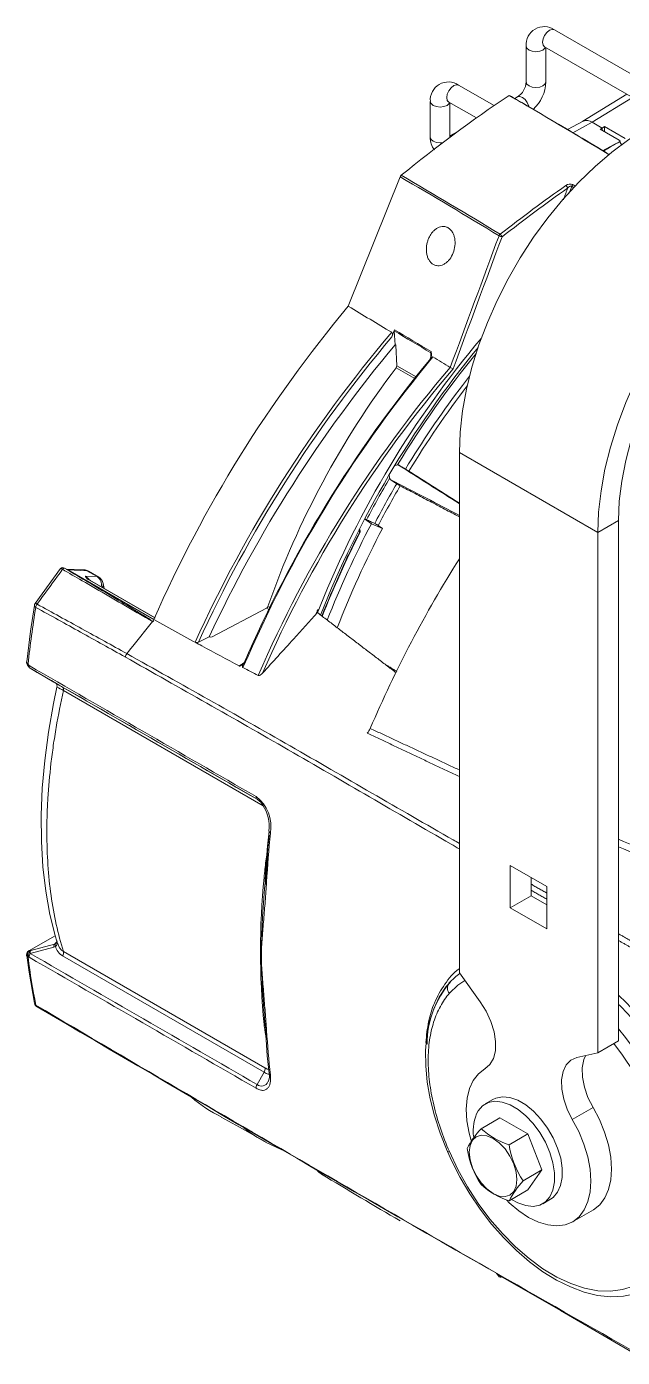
# Model space of a CAD drawing. Extents: x 9.3 to 87, y 1.1 to 68.8.
# Drawn here: x 54.68 to 58.48, y 2.14 to 10.63 of the extents above; entities that cross this region are included whole.
import ezdxf

# ---------------------------------------------------------------- set-up
doc = ezdxf.new("R2010")
doc.units = 0
doc.header["$MEASUREMENT"] = 0
doc.linetypes.add('SLD-Solid', pattern=[0])
doc.layers.add('OBJECT', color=7, linetype='CONTINUOUS')

msp = doc.modelspace()

# ---------------------------------------------------------------- linework, layer by layer
at = {"layer": 'OBJECT', "linetype": 'SLD-Solid', "lineweight": 15}
for p, q in [((58.7607, 10.1992), (58.0465, 10.6115)), ((57.8662, 10.5073), (57.8662, 10.2787)), ((57.984, 10.5032), (58.6982, 10.0909)), ((57.9912, 10.2787), (57.9912, 10.4991)), ((57.6613, 10.1277), (57.4349, 10.2584)), ((58.5084, 10.2005), (58.2282, 10.0274)), ((57.2545, 10.1542), (57.2545, 9.9256)), ((57.3724, 10.1501), (57.5483, 10.0486)), ((57.3795, 9.9256), (57.3795, 10.146)), ((57.8108, 10.1828), (57.7931, 10.1726)), ((58.5444, 10.1797), (58.2882, 10.0215)), ((58.2293, 10.028), (58.13, 9.9747)), ((58.164, 9.9548), (58.2882, 10.0215)), ((58.3519, 9.9847), (58.2882, 10.0215)), ((58.3519, 9.9847), (58.2882, 10.0215)), ((57.4305, 9.9632), (57.3795, 9.9338)), ((58.3519, 9.9847), (58.3377, 9.9771)), ((58.4608, 9.9061), (58.3377, 9.9771)), ((58.3519, 9.9847), (58.366, 9.9935)), ((58.3519, 9.969), (58.3519, 9.9847)), ((58.3519, 9.969), (58.3519, 9.9847)), ((58.366, 9.9935), (58.366, 9.9608)), ((58.4982, 9.9172), (58.366, 9.9935)), ((58.4763, 9.8759), (58.4632, 9.8971)), ((57.0618, 9.6732), (56.7311, 8.8468)), ((57.0091, 8.6514), (57.0254, 8.6971)), ((57.0307, 8.6014), (57.0243, 8.6897)), ((57.0406, 8.4677), (57.0341, 8.5994)), ((57.155, 8.3861), (57.0362, 8.4548)), ((57.0406, 8.4677), (57.1635, 8.3967)), ((57.4397, 7.9144), (57.4397, 4.5934)), ((58.3236, 7.4041), (57.4397, 7.9144)), ((56.8333, 7.4913), (56.8783, 7.4589)), ((58.4558, 7.4805), (58.3236, 7.4041)), ((58.4558, 7.4805), (58.4558, 4.1595)), ((56.8783, 7.4589), (56.9482, 7.4291)), ((56.9219, 7.4481), (56.9482, 7.4291)), ((58.3236, 7.4041), (58.3236, 4.0831)), ((54.894, 7.1729), (54.7324, 6.9506)), ((54.9313, 7.1686), (54.9201, 7.1751)), ((55.0439, 7.1651), (54.9301, 7.1693)), ((55.4893, 6.8476), (54.9406, 7.1644)), ((54.9406, 7.1644), (55.0617, 7.1599)), ((55.0617, 7.1599), (55.1277, 7.1218)), ((55.1377, 7.119), (55.0717, 7.1571)), ((55.1277, 7.1218), (55.0533, 7.1239)), ((55.4966, 6.8588), (55.0794, 7.0996)), ((55.4991, 6.8581), (55.082, 7.0989)), ((55.1723, 7.0468), (55.1666, 7.0785)), ((55.8613, 6.7377), (56.2084, 6.9205)), ((56.2239, 6.9116), (56.2084, 6.9205)), ((56.2179, 6.9321), (56.2301, 6.925)), ((55.4802, 6.8361), (55.3558, 6.6789)), ((55.3316, 6.6482), (55.3177, 6.6307)), ((55.3316, 6.6482), (55.3328, 6.6498)), ((55.3558, 6.6789), (55.3328, 6.6498)), ((54.6779, 6.5776), (54.6778, 6.5772)), ((54.6832, 6.5563), (54.6909, 6.5454)), ((54.8516, 6.4495), (54.7004, 6.5368)), ((56.1486, 5.7008), (54.9075, 6.4172)), ((54.9127, 6.3953), (56.1878, 5.6592)), ((57.765, 5.0092), (57.765, 5.2786)), ((57.765, 5.2786), (57.9983, 5.1439)), ((57.8972, 5.0855), (57.8972, 5.2023)), ((57.9983, 5.1439), (57.9983, 4.8745)), ((57.765, 5.0092), (57.8972, 5.0855)), ((57.9983, 5.0271), (57.8972, 5.0855)), ((57.9983, 4.8745), (57.765, 5.0092)), ((54.86, 4.8308), (54.6926, 4.7342)), ((54.697, 4.7355), (54.8603, 4.8298)), ((54.7004, 4.7172), (54.8516, 4.7577)), ((54.856, 4.7764), (54.7048, 4.7359)), ((54.6778, 4.7047), (54.6779, 4.7042)), ((54.9075, 4.7016), (56.1936, 3.9592)), ((56.1988, 3.987), (54.9127, 4.7295)), ((57.5729, 4.4088), (57.4397, 4.5934)), ((58.3236, 4.0831), (58.1904, 4.0523)), ((58.3236, 4.0831), (58.4558, 4.1595)), ((56.1936, 3.9592), (56.1486, 3.8811)), ((57.606, 3.9828), (57.6004, 3.9796)), ((57.6541, 3.7854), (57.6046, 3.7568)), ((57.699, 3.6687), (57.5785, 3.5991)), ((57.8776, 3.5656), (57.699, 3.6687)), ((58.1607, 3.6587), (58.2929, 3.735)), ((57.8776, 3.5656), (57.7571, 3.496)), ((57.9669, 3.3355), (57.8776, 3.5656)), ((57.9669, 3.3355), (57.8464, 3.2659)), ((57.8776, 3.2084), (57.9669, 3.3355)), ((57.8776, 3.2084), (57.7571, 3.1388)), ((57.972, 3.1203), (58.0215, 3.1489)), ((58.1629, 3.0053), (58.2951, 3.0816))]:
    msp.add_line(p, q, dxfattribs=at)
at = {"layer": 'OBJECT', "linetype": 'SLD-Solid', "lineweight": 15, "flags": 128}
for points in [[(57.984, 10.5032), (57.9745, 10.5142), (57.9711, 10.5318), (57.9745, 10.5533), (57.984, 10.5754), (57.9984, 10.5947), (58.0153, 10.6084), (58.0322, 10.6143), (58.0465, 10.6115), (58.0465, 10.6115)], [(57.9729, 10.4818), (57.9526, 10.474), (57.9287, 10.4712), (57.9047, 10.474), (57.8845, 10.4818), (57.8709, 10.4935), (57.8662, 10.5073), (57.8662, 10.5073)], [(57.9898, 10.4999), (57.9864, 10.4935), (57.9729, 10.4818)], [(57.9765, 10.5067), (57.976, 10.5067), (57.9805, 10.5051), (57.984, 10.5032)], [(57.9729, 10.2532), (57.9526, 10.2454), (57.9287, 10.2426), (57.9047, 10.2454), (57.8845, 10.2532), (57.8709, 10.2649), (57.8662, 10.2787)], [(57.9912, 10.2787), (57.9864, 10.2649), (57.9729, 10.2532)], [(57.4349, 10.2584), (57.4206, 10.2612), (57.4036, 10.2553), (57.3867, 10.2416), (57.3724, 10.2223), (57.3628, 10.2002), (57.3594, 10.1787), (57.3628, 10.1611), (57.3724, 10.1501), (57.3724, 10.1501)], [(57.2545, 10.1542), (57.2593, 10.1404), (57.2728, 10.1287), (57.2931, 10.1209), (57.317, 10.1181), (57.3409, 10.1209), (57.3612, 10.1287)], [(57.3612, 10.1287), (57.3748, 10.1404), (57.3782, 10.1468)], [(57.3649, 10.1536), (57.3644, 10.1536), (57.3688, 10.152), (57.3724, 10.1501)], [(57.8843, 10.1192), (57.8829, 10.1246), (57.8733, 10.1467), (57.859, 10.166), (57.842, 10.1797), (57.8251, 10.1856), (57.8108, 10.1828), (57.8108, 10.1828)], [(58.6326, 9.9805), (58.5225, 9.9111), (58.4134, 9.8305), (58.3061, 9.7395), (58.2017, 9.6387), (58.1009, 9.5292), (58.0046, 9.4117), (57.9137, 9.2873), (57.8289, 9.1571), (57.751, 9.0221), (57.6806, 8.8836), (57.6184, 8.7427), (57.5647, 8.6006), (57.5202, 8.4585), (57.4852, 8.3176), (57.46, 8.1792), (57.4448, 8.0444), (57.4397, 7.9144)], [(57.2545, 9.9256), (57.2593, 9.9118), (57.2728, 9.9001), (57.2931, 9.8923), (57.317, 9.8895), (57.3335, 9.8908)], [(57.3886, 9.9322), (57.3867, 9.9325), (57.3795, 9.9323)], [(59.5165, 9.4703), (59.4064, 9.4009), (59.2973, 9.3203), (59.19, 9.2292), (59.0855, 9.1285), (58.9847, 9.0189), (58.8885, 8.9014), (58.7976, 8.777), (58.7128, 8.6468), (58.6349, 8.5119), (58.5645, 8.3733), (58.5022, 8.2324), (58.4486, 8.0903), (58.4041, 7.9482), (58.3691, 7.8074), (58.3439, 7.669), (58.3287, 7.5342), (58.3236, 7.4041)], [(59.5165, 9.3176), (59.4125, 9.2517), (59.3095, 9.1746), (59.2086, 9.0871), (59.1106, 8.99), (59.0165, 8.8843), (58.9272, 8.771), (58.8436, 8.6511), (58.7665, 8.5259), (58.6966, 8.3965), (58.6346, 8.2641), (58.581, 8.1301), (58.5365, 7.9958), (58.5015, 7.8624), (58.4762, 7.7312), (58.4609, 7.6035), (58.4558, 7.4805)], [(57.5049, 8.4014), (57.4593, 8.3422), (57.4381, 8.3142)], [(56.8004, 7.4172), (56.8006, 7.4171), (56.8021, 7.4151), (56.803, 7.4125), (56.8031, 7.4095), (56.8023, 7.4061), (56.8015, 7.4046)], [(54.9067, 7.1686), (54.9086, 7.1709), (54.9107, 7.1728), (54.9128, 7.1743), (54.9149, 7.1753), (54.917, 7.1757), (54.9188, 7.1756), (54.9201, 7.1751)], [(55.0439, 7.1651), (55.053, 7.1637), (55.0617, 7.1599)], [(54.727, 6.9375), (54.7028, 6.7729), (54.6786, 6.5775)], [(56.54, 6.9103), (56.5388, 6.9102), (56.5375, 6.9098), (56.5364, 6.909), (56.5353, 6.9079), (56.5344, 6.9065), (56.5336, 6.9048), (56.5331, 6.903), (56.5328, 6.9011)], [(54.6832, 6.5563), (54.6828, 6.5571), (54.683, 6.5591), (54.6843, 6.5618), (54.6866, 6.5651)], [(54.6909, 6.5454), (54.6906, 6.5462), (54.6908, 6.5482), (54.692, 6.5509), (54.6944, 6.5542)], [(56.0911, 6.6139), (56.0579, 6.542), (56.0579, 6.542), (56.0579, 6.542)], [(54.8706, 6.416), (54.8483, 6.3122), (54.8166, 6.1289), (54.793, 5.9483), (54.7777, 5.7713), (54.7707, 5.5988), (54.772, 5.4321), (54.7817, 5.271), (54.7999, 5.1151), (54.8266, 4.9658), (54.8618, 4.8235), (54.8757, 4.7808)], [(56.2092, 5.1726), (56.2066, 5.1743), (56.2044, 5.1761), (56.2027, 5.1781), (56.2014, 5.1801), (56.2007, 5.1822), (56.2004, 5.1843), (56.2006, 5.1864), (56.2014, 5.1884)], [(54.679, 4.705), (54.6933, 4.5976), (54.7275, 4.3991)], [(54.697, 4.7355), (54.6947, 4.7351), (54.6926, 4.7342), (54.6926, 4.7342)], [(57.4426, 4.59), (57.417, 4.571), (57.3735, 4.5271)], [(57.3744, 4.526), (57.3566, 4.5065), (57.3118, 4.4392), (57.2762, 4.3644), (57.2496, 4.2822), (57.2319, 4.1925), (57.2238, 4.0981), (57.2249, 3.9996), (57.2351, 3.8957), (57.254, 3.7891), (57.2815, 3.681), (57.3175, 3.57), (57.3618, 3.4579), (57.3639, 3.4533)], [(57.4746, 4.545), (57.4302, 4.5148), (57.3764, 4.4633)], [(54.7416, 4.3788), (54.743, 4.3781), (54.7447, 4.3776)], [(57.6026, 3.9808), (57.6347, 4.0078), (57.6574, 4.0471), (57.6698, 4.0969), (57.6711, 4.1547), (57.6614, 4.2179), (57.641, 4.2834), (57.6111, 4.3481), (57.5729, 4.4088)], [(56.2015, 4.2366), (56.2141, 4.0636), (56.2259, 3.954)], [(58.4558, 4.2364), (58.5009, 4.1814), (58.5757, 4.08), (58.6446, 3.973), (58.7068, 3.8616), (58.7615, 3.7472), (58.8082, 3.631), (58.8462, 3.5146), (58.8751, 3.3992), (58.8945, 3.2863), (58.9043, 3.177), (58.9043, 3.0729), (58.8945, 2.9749), (58.8751, 2.8844), (58.8462, 2.8024), (58.8082, 2.7298), (58.7615, 2.6676), (58.7068, 2.6163), (58.6728, 2.5927)], [(57.3764, 3.4527), (57.4302, 3.3391), (57.4917, 3.2287), (57.5602, 3.1227), (57.6347, 3.0227), (57.7143, 2.9298), (57.7981, 2.8452), (57.8848, 2.7701), (57.9735, 2.7054), (58.0629, 2.6519), (58.1519, 2.6104), (58.2394, 2.5814), (58.3242, 2.5651), (58.4052, 2.562), (58.4815, 2.5719), (58.552, 2.5947), (58.6158, 2.6303), (58.672, 2.678), (58.7201, 2.7373), (58.7593, 2.8075), (58.7892, 2.8876), (58.8093, 2.9766), (58.8194, 3.0733), (58.8194, 3.1766), (58.8093, 3.285), (58.7892, 3.3973), (58.7593, 3.5118), (58.7201, 3.6273), (58.672, 3.7421), (58.6158, 3.8548), (58.552, 3.964), (58.4815, 4.0682), (58.4252, 4.1418)], [(58.1904, 4.0523), (58.1522, 4.0357), (58.1222, 4.0056), (58.1019, 3.9636), (58.0921, 3.9117), (58.0935, 3.8523), (58.1058, 3.7883), (58.1286, 3.7227), (58.1607, 3.6587)], [(58.2929, 3.735), (58.2608, 3.799), (58.238, 3.8646), (58.2257, 3.9286), (58.2244, 3.988), (58.2341, 4.04), (58.2442, 4.0648)], [(57.5158, 3.5235), (57.5028, 3.571), (57.4885, 3.6497), (57.4839, 3.7245), (57.4891, 3.7935), (57.5041, 3.8551), (57.5285, 3.9076), (57.5616, 3.9499), (57.6026, 3.9808)], [(57.7729, 3.1479), (57.8133, 3.1254), (57.8633, 3.1079), (57.9104, 3.1032), (57.9528, 3.1113), (57.9889, 3.132), (58.0173, 3.1645), (58.0368, 3.2075), (58.0469, 3.2594), (58.0469, 3.3182), (58.0371, 3.3816), (58.0177, 3.4472), (57.9894, 3.5124), (57.9535, 3.5749), (57.9112, 3.632), (57.8641, 3.6818), (57.8142, 3.7222), (57.7632, 3.7517), (57.7133, 3.7692), (57.6662, 3.7739), (57.6238, 3.7658), (57.5877, 3.7451), (57.5593, 3.7126), (57.5593, 3.7126)], [(58.0215, 3.1489), (58.0384, 3.1606), (58.0668, 3.1931), (58.0863, 3.2361), (58.0964, 3.288), (58.0964, 3.3467), (58.0866, 3.4101), (58.0672, 3.4757), (58.0389, 3.541), (58.003, 3.6034), (57.9607, 3.6606), (57.9136, 3.7104), (57.8637, 3.7508), (57.8127, 3.7803), (57.7628, 3.7977), (57.7157, 3.8025), (57.6733, 3.7944), (57.6541, 3.7854)], [(55.9202, 3.6732), (56.0359, 3.6084), (56.2066, 3.5139)], [(58.1607, 3.6587), (58.2017, 3.5804), (58.2348, 3.4999), (58.2591, 3.4192), (58.2741, 3.3403), (58.2794, 3.2652), (58.2748, 3.1958), (58.2604, 3.1337), (58.2367, 3.0805), (58.2042, 3.0375), (58.1636, 3.0057), (58.1161, 2.9861), (58.0628, 2.979), (58.0049, 2.9846), (57.9441, 3.0028), (57.8816, 3.0331), (57.8192, 3.0749), (57.7583, 3.127), (57.7426, 3.1423)], [(58.2951, 3.0816), (58.2958, 3.0821), (58.3364, 3.1138), (58.3689, 3.1568), (58.3927, 3.21), (58.407, 3.2721), (58.4116, 3.3416), (58.4063, 3.4167), (58.3914, 3.4955), (58.367, 3.5762), (58.3339, 3.6567), (58.2929, 3.735)], [(57.8074, 3.2741), (57.8022, 3.2316), (57.787, 3.198), (57.7629, 3.1756), (57.7314, 3.1659), (57.6947, 3.1695), (57.6554, 3.1863), (57.616, 3.215), (57.5793, 3.2537), (57.5479, 3.2997), (57.5237, 3.35), (57.5085, 3.4012), (57.5033, 3.4496), (57.5085, 3.492), (57.5237, 3.5256), (57.5479, 3.548), (57.5793, 3.5577), (57.616, 3.5541), (57.6554, 3.5374), (57.6947, 3.5087), (57.7314, 3.47), (57.7629, 3.4239), (57.787, 3.3736), (57.8022, 3.3225), (57.8074, 3.2741)], [(57.3638, 3.4533), (57.3899, 3.3957), (57.4447, 3.2884), (57.506, 3.1844), (57.5733, 3.0847), (57.6458, 2.9905), (57.7229, 2.9026), (57.8037, 2.822), (57.8874, 2.7496), (57.9734, 2.6862), (58.0607, 2.6324), (58.1486, 2.589), (58.2362, 2.5565), (58.3225, 2.5355), (58.4064, 2.5264), (58.4867, 2.5294), (58.5623, 2.5442), (58.6322, 2.5705), (58.6732, 2.5946)], [(57.3638, 3.4533), (57.364, 3.453), (57.3661, 3.4519), (57.3703, 3.4518), (57.3764, 3.4527)], [(57.6873, 2.6668), (58.0848, 2.438), (58.6007, 2.1397)]]:
    msp.add_lwpolyline(points, dxfattribs=at)
at = {"layer": 'OBJECT', "linetype": 'SLD-Solid', "lineweight": 15}
for centre, radius, start, end in [((57.9812, 10.5163), 0.1154, 55.54964, 184.45689), ((57.3696, 10.1632), 0.1154, 55.5497, 184.45683), ((57.7436, 10.2855), 0.1227, 303.182, 356.81936), ((57.7526, 10.2829), 0.2386, 311.36873, 358.99848), ((62.8558, 2.5885), 9.1553, 123.84039, 129.20444), ((44.3625, -13.0942), 26.8646, 58.50931, 60.09222), ((58.2535, 9.9761), 0.0571, 52.60647, 117.41711), ((58.2531, 9.9738), 0.0592, 53.6164, 113.72486), ((57.3773, 9.9199), 0.1229, 177.36494, 217.85289), ((59.2879, 8.3631), 1.7417, 118.2638, 122.2109), ((57.0843, 9.6644), 0.0241, 130.02673, 158.68319), ((58.1465, 9.5848), 0.0428, 64.16383, 129.5943), ((58.1044, 9.5954), 0.0269, 11.81442, 56.46738), ((58.1796, 9.6036), 0.0245, 126.22409, 157.58063), ((57.7163, 9.2874), 0.0251, 129.82756, 157.41176), ((57.7246, 9.3572), 0.0679, 242.37265, 259.50178), ((57.6833, 9.2816), 0.0302, 16.90999, 56.03571), ((63.1348, 3.4839), 8.3527, 140.05488, 156.25236), ((63.4681, 3.1922), 8.4768, 139.64679, 155.53082), ((63.4869, 3.1798), 8.4794, 139.81312, 155.43912), ((63.5378, 3.1436), 8.493, 140.01223, 154.95792), ((62.3845, 4.5857), 6.2881, 139.82594, 158.07975), ((62.5877, 4.4694), 6.4973, 140.71291, 158.25556), ((63.4268, 3.3914), 8.0183, 140.3838, 156.63698), ((63.3283, 3.4617), 7.8938, 140.11478, 156.46383), ((62.4521, 4.5572), 6.3227, 140.88113, 148.76982), ((57.2151, 8.5419), 0.0468, 334.55434, 4.78858), ((57.2532, 8.5424), 0.00916, 21.33954, 61.12902), ((63.2862, 3.4097), 7.7677, 139.47296, 156.62883), ((63.2519, 3.4301), 7.7084, 139.39602, 156.4858), ((61.5066, 5.0712), 5.6066, 142.87838, 160.6148), ((57.0202, 8.4674), 0.0204, 321.64842, 0.6629), ((57.1839, 8.1015), 0.4072, 58.02315, 60.89097), ((62.3985, 4.5857), 6.1792, 142.59642, 148.71661), ((62.4222, 4.5703), 6.2336, 143.08705, 148.7066), ((188.4149, 213.7802), 244.2745, 237.467392, 237.575993), ((62.5863, 4.4707), 6.4823, 149.60464, 152.2878), ((57.2716, 7.8284), 0.2874, 192.49333, 195.7323), ((56.4945, 6.8124), 1.1631, 57.59624, 58.8886), ((62.5051, 4.5176), 6.3318, 149.67225, 152.29316), ((62.4998, 4.5207), 6.2994, 149.67136, 152.30857), ((57.1974, 7.9594), 0.291, 237.20144, 242.36797), ((62.4443, 4.5395), 6.3267, 153.07692, 158.39518), ((62.4424, 4.5384), 6.3231, 153.06894, 158.37832), ((62.5104, 4.5041), 6.3602, 152.31639, 158.42334), ((62.3634, 4.587), 6.1157, 152.30768, 158.8329), ((56.7881, 7.4118), 0.0194, 330.48191, 48.42283), ((56.8092, 7.4118), 0.0105, 223.65512, 246.16905), ((56.8318, 7.323), 0.1541, 54.2238, 64.00484), ((62.5256, 4.5017), 6.418, 153.35778, 154.0442), ((62.473, 4.5269), 6.3597, 154.54687, 155.23746), ((63.928, 3.1359), 7.6749, 147.71423, 156.85065), ((54.9083, 7.1609), 0.0184, 49.94314, 139.9436), ((54.9218, 7.1314), 0.038, 60.18974, 74.9423), ((55.0417, 7.1052), 0.06, 60.00269, 87.89758), ((55.0611, 7.1385), 0.0215, 60.40754, 88.61325), ((55.0932, 7.1407), 0.0434, 202.92579, 251.46234), ((55.3001, 7.3419), 0.3293, 221.46015, 224.45618), ((55.0052, 7.0467), 0.0909, 38.55873, 58.07146), ((55.1167, 7.163), 0.0732, 225.08882, 245.68502), ((55.0793, 7.0943), 0.00532, 60.27371, 88.75584), ((55.0925, 7.0695), 0.063, 348.70343, 56.15853), ((55.1271, 7.1004), 0.0215, 60.40754, 88.61325), ((55.1077, 7.0671), 0.06, 10.96045, 60.00269), ((55.134, 7.0732), 0.0331, 323.52869, 9.20825), ((64.1133, 5.4609), 9.4911, 171.12219, 173.31934), ((54.7567, 6.9329), 0.03, 143.99419, 171.13459), ((54.7406, 6.9384), 0.0136, 183.94287, 249.7581), ((54.7326, 6.9323), 0.0183, 49.95743, 90.41531), ((54.7833, 6.9183), 0.048, 144.2682, 171.10471), ((56.198, 6.9387), 0.021, 299.98955, 341.62738), ((62.0056, 4.7258), 5.8893, 158.32436, 158.48099), ((55.8531, 6.7515), 0.0161, 245.85765, 300.61224), ((55.3557, 6.6007), 0.0484, 141.8098, 170.74769), ((55.7627, 6.7258), 0.0245, 245.78863, 299.30979), ((54.7076, 6.5737), 0.03, 173.3298, 180), ((54.7076, 6.5737), 0.03, 180, 215.3426), ((54.6916, 6.5779), 0.0138, 183.1913, 248.90918), ((54.7154, 6.5628), 0.03, 215.36431, 239.99974), ((54.7108, 6.5501), 0.0169, 166.19537, 231.93707), ((54.85, 6.4246), 0.0224, 337.11418, 58.88379), ((54.8098, 6.2379), 0.188, 56.83964, 71.13237), ((54.8948, 6.4027), 0.0193, 337.70882, 48.93409), ((56.159, 5.7141), 0.0169, 166.2335, 231.95965), ((55.9966, 5.5266), 0.2408, 350.23628, 52.70699), ((55.9864, 5.5287), 0.24, 352.72491, 34.23665), ((60.885, 4.9648), 4.6896, 173.46936, 177.30924), ((60.1842, 5.063), 3.9799, 174.10973, 178.64379), ((56.2385, 5.4982), 0.0132, 179.67235, 250.13438), ((60.9424, 4.7326), 4.7722, 174.36084, 185.63916), ((60.8269, 4.7161), 4.6495, 174.17, 185.83), ((54.876, 4.7618), 0.0247, 143.92724, 189.59559), ((54.8809, 4.7709), 0.0214, 159.85258, 205.2152), ((54.8541, 4.7946), 0.0177, 292.62346, 353.52697), ((54.9615, 4.7905), 0.104, 196.021, 238.70532), ((54.95, 4.7951), 0.0754, 190.84662, 240.39019), ((54.7076, 4.7082), 0.03, 119.99731, 180), ((54.7076, 4.7082), 0.03, 180, 187.69976), ((54.6938, 4.707), 0.0162, 190.2581, 243.65306), ((54.7151, 4.7084), 0.0326, 123.72817, 209.09187), ((54.7229, 4.7088), 0.0326, 123.74297, 209.05939), ((54.7346, 4.6959), 0.0403, 148.05497, 184.19353), ((54.7247, 4.7213), 0.0247, 143.92615, 189.59805), ((54.877, 4.7217), 0.0365, 326.64755, 12.28485), ((57.8297, 4.1403), 0.5959, 138.47236, 180.18881), ((57.4135, 4.497), 0.0501, 143.02804, 222.21105), ((54.7436, 4.4026), 0.0166, 192.06937, 243.06111), ((54.7569, 4.4046), 0.03, 190.782, 239.39837), ((186.6704, 227.8224), 259.4796, 239.438884, 240.423589), ((54.7482, 4.389), 0.0122, 185.63796, 237.28547), ((185.7973, 226.9133), 258.2575, 239.505906, 240.26276), ((56.1845, 4.248), 0.018, 9.37602, 60.54036), ((56.2146, 4.2392), 0.014, 160.66098, 247.31183), ((56.1631, 3.9793), 0.0365, 326.64755, 12.28485), ((56.1496, 3.9336), 0.078, 332.70591, 14.94552), ((56.2409, 3.9561), 0.0159, 187.85699, 244.00306), ((56.1827, 3.8598), 0.0403, 148.01002, 184.16775), ((56.1768, 3.9159), 0.0447, 230.91162, 336.85521), ((56.3394, 4.5122), 0.9373, 229.45694, 243.45056), ((57.7973, 3.5864), 0.2694, 152.0663, 188.11559), ((56.6733, 4.3821), 0.9879, 231.862, 247.89382), ((57.9706, 3.2286), 0.5395, 136.62389, 153.17477), ((57.9112, 3.9693), 0.4978, 228.04639, 251.95899), ((58.3624, 3.5985), 0.614, 189.60663, 212.80473), ((58.0913, 3.5733), 0.6106, 189.54089, 212.87046), ((56.5432, 3.3222), 0.00158, 199.67591, 244.51591), ((57.911, 3.6117), 0.4973, 228.03593, 251.96945), ((58.2635, 2.8778), 0.5697, 137.06572, 152.73294), ((57.6994, 2.669), 0.016, 245.50288, 321.35771), ((57.6972, 2.6577), 0.00555, 216.73181, 241.01968), ((57.7017, 2.666), 0.015, 241.26316, 287.52247)]:
    msp.add_arc(centre, radius, start, end, dxfattribs=at)
msp.add_ellipse((57.6739, 9.3922), major_axis=(2.5629, 1.3748), ratio=0.026152, start_param=1.243302, end_param=1.288148, dxfattribs=at)
for points, degree in [([(57.765, 10.1891), (57.8704, 10.1272)], 1), ([(58.4632, 9.8971), (58.4636, 9.8973), (58.464, 9.8976), (58.4643, 9.8979)], 3), ([(57.0688, 9.6829), (57.279, 9.5605), (57.4895, 9.4351), (57.7002, 9.3067)], 3), ([(57.6931, 9.297), (57.4825, 9.4254), (57.272, 9.5508), (57.0618, 9.6732)], 3), ([(57.7002, 9.3067), (57.84, 9.4151), (57.9796, 9.5189), (58.1192, 9.6178)], 3), ([(58.1307, 9.6009), (57.9913, 9.5022), (57.8518, 9.3986), (57.7122, 9.2904)], 3), ([(58.1035, 9.526), (58.1307, 9.6009)], 1), ([(58.157, 9.6129), (58.1517, 9.5981), (58.1463, 9.5834), (58.1409, 9.5686)], 3), ([(58.1716, 9.6035), (58.157, 9.6129)], 1), ([(58.1652, 9.6233), (58.1804, 9.6135)], 1), ([(57.3818, 8.4574), (57.4853, 8.7374), (57.5891, 9.0172), (57.6931, 9.297)], 3), ([(57.7122, 9.2904), (57.6078, 9.0093), (57.5035, 8.7282), (57.3995, 8.4469)], 3), ([(56.7311, 8.8468), (56.8233, 8.7916), (56.9157, 8.7364), (57.0082, 8.681)], 3), ([(57.0243, 8.6897), (57.0241, 8.6921), (57.0245, 8.6946), (57.0254, 8.6971)], 3), ([(57.2576, 8.5505), (57.1798, 8.5973), (57.1021, 8.6438), (57.0243, 8.6897)], 3), ([(57.0254, 8.6971), (57.1034, 8.651), (57.1813, 8.6045), (57.2593, 8.5575)], 3), ([(57.0341, 8.5994), (57.0329, 8.6001), (57.0318, 8.6008), (57.0307, 8.6014)], 3), ([(57.25, 8.5042), (57.2525, 8.5101), (57.2549, 8.5159), (57.2573, 8.5217)], 3), ([(57.2562, 8.5052), (57.2567, 8.5203), (57.2571, 8.5354), (57.2576, 8.5505)], 3), ([(57.2576, 8.5505), (57.2577, 8.5526), (57.2583, 8.555), (57.2593, 8.5575)], 3), ([(57.2593, 8.5575), (57.2603, 8.5537), (57.2612, 8.5498), (57.2617, 8.5458)], 3), ([(57.2711, 8.5236), (57.308, 8.5016), (57.3449, 8.4795), (57.3818, 8.4574)], 3), ([(57.382, 8.4573), (57.3819, 8.4573), (57.3819, 8.4573), (57.3818, 8.4574)], 3), ([(57.382, 8.4573), (57.382, 8.4573), (57.382, 8.4573), (57.382, 8.4573)], 3), ([(57.0491, 7.8359), (57.0456, 7.8353)], 1), ([(57.0955, 7.8081), (57.0491, 7.8359)], 1), ([(56.995, 7.7505), (56.9983, 7.7422)], 1), ([(56.9983, 7.7422), (57.0398, 7.7148)], 1), ([(57.4397, 7.59), (57.1178, 7.7943)], 1), ([(57.0625, 7.7016), (57.4397, 7.5035)], 1), ([(54.9313, 7.1685), (54.9316, 7.1681)], 1), ([(56.5344, 6.892), (56.4834, 6.836), (56.4325, 6.7799), (56.3816, 6.7238)], 3), ([(56.5344, 6.892), (56.5398, 6.9057), (56.5454, 6.9194), (56.551, 6.9331)], 3), ([(57.0363, 6.5086), (56.5344, 6.892)], 1), ([(55.4852, 6.8333), (55.4836, 6.8342), (55.4819, 6.8352), (55.4802, 6.8361)], 3), ([(55.4898, 6.8476), (55.4881, 6.8428), (55.4865, 6.838), (55.4852, 6.8333)], 3), ([(55.4893, 6.8476), (55.5906, 6.7907), (55.6929, 6.735), (55.7959, 6.68)], 3), ([(55.7747, 6.7044), (55.7976, 6.7158), (55.8204, 6.7272), (55.8432, 6.7386)], 3), ([(55.8432, 6.7386), (55.8443, 6.738), (55.8454, 6.7374), (55.8465, 6.7368)], 3), ([(56.3816, 6.7238), (56.3156, 6.6511), (56.2496, 6.5783), (56.1836, 6.5056)], 3), ([(55.7959, 6.68), (55.7815, 6.6878), (55.7671, 6.6956), (55.7527, 6.7034)], 3), ([(55.7959, 6.68), (55.7962, 6.6799), (55.7966, 6.6797), (55.7969, 6.6795)], 3), ([(56.0347, 6.5519), (55.955, 6.5942), (55.8758, 6.6367), (55.7969, 6.6795)], 3), ([(54.6944, 6.5542), (54.6918, 6.5578), (54.6892, 6.5614), (54.6866, 6.5651)], 3), ([(56.1425, 5.7181), (55.6601, 5.9966), (55.1771, 6.2755), (54.6944, 6.5542)], 3), ([(56.0347, 6.5519), (56.0665, 6.5723)], 1), ([(56.0579, 6.542), (56.0905, 6.525), (56.1231, 6.508), (56.1558, 6.4911)], 3), ([(57.0402, 6.517), (56.9642, 6.5637)], 1), ([(54.7004, 6.5368), (55.1831, 6.2581), (55.6661, 5.9793), (56.1486, 5.7008)], 3), ([(54.8616, 6.4437), (54.8583, 6.4456), (54.855, 6.4475), (54.8516, 6.4495)], 3), ([(56.8711, 6.1531), (56.8663, 6.1422), (56.8598, 6.1319), (56.8522, 6.1234)], 3), ([(56.8522, 6.1234), (57.4397, 5.8455)], 1), ([(57.4397, 5.8882), (56.8711, 6.1531)], 1), ([(56.2092, 5.1726), (56.2155, 5.276), (56.2237, 5.3804), (56.234, 5.4857)], 3), ([(57.9983, 5.1025), (57.8972, 5.1599)], 1), ([(57.8972, 5.1214), (57.9983, 5.0633)], 1), ([(58.6123, 4.7536), (58.4558, 4.8426)], 1), ([(54.8516, 4.7577), (54.855, 4.7586), (54.8583, 4.76), (54.8616, 4.7618)], 3), ([(54.8609, 4.7782), (54.8592, 4.7773), (54.8576, 4.7767), (54.856, 4.7764)], 3), ([(58.4558, 4.8001), (58.5954, 4.7198)], 1), ([(54.6866, 4.6926), (54.6892, 4.6927), (54.6918, 4.6928), (54.6944, 4.6929)], 3), ([(54.7361, 4.3878), (54.7171, 4.4874), (54.7006, 4.5891), (54.6866, 4.6926)], 3), ([(54.6944, 4.6929), (55.1771, 4.4143), (55.6601, 4.1361), (56.1425, 3.8569)], 3), ([(54.7048, 4.7359), (54.7022, 4.7358), (54.6996, 4.7356), (54.697, 4.7355)], 3), ([(56.1486, 3.8811), (55.6661, 4.1603), (55.1831, 4.4385), (54.7004, 4.7172)], 3), ([(56.1933, 4.2637), (56.2059, 4.1769)], 1), ([(56.234, 3.9418), (56.2237, 4.0353), (56.2155, 4.1302), (56.2092, 4.2263)], 3), ([(56.5418, 3.3216), (56.5386, 3.3258), (56.5354, 3.3301), (56.5322, 3.3343)], 3), ([(56.5418, 3.3216), (56.5481, 3.3171), (56.5542, 3.313), (56.56, 3.3095)], 3), ([(56.56, 3.3095), (56.727, 3.2078), (56.8942, 3.1083), (57.0616, 3.0109)], 3), ([(57.6927, 2.6544), (57.6768, 2.6767)], 1)]:
    msp.add_open_spline(points, degree=degree, dxfattribs=at)
for points, knots in [([(57.9976, 10.0525), (58.0651, 10.0132), (58.198, 9.9358), (58.3308, 9.8545), (58.3961, 9.8145)], [0, 0, 0, 0, 0.508385, 1, 1, 1, 1]), ([(58.4643, 9.8979), (58.4656, 9.8992), (58.4656, 9.9008), (58.4642, 9.9037), (58.4627, 9.905), (58.4608, 9.9061)], [0, 0, 0, 0, 0.5, 0.5, 1, 1, 1, 1]), ([(58.1307, 9.6009), (58.1341, 9.6048), (58.138, 9.6084), (58.1449, 9.6124), (58.1474, 9.6135), (58.1525, 9.6145), (58.1552, 9.6143), (58.157, 9.6129)], [0, 0, 0, 0, 0.5, 0.5, 0.75, 0.75, 1, 1, 1, 1]), ([(57.3999, 9.1873), (57.3942, 9.1729), (57.3871, 9.1599), (57.3739, 9.1425), (57.3691, 9.137), (57.359, 9.1273), (57.3537, 9.123), (57.3424, 9.1156), (57.3365, 9.1125), (57.3244, 9.1079), (57.3182, 9.1064), (57.3056, 9.1051), (57.2993, 9.1053), (57.2871, 9.1076), (57.2811, 9.1098), (57.2698, 9.1158), (57.2645, 9.1196), (57.2548, 9.1291), (57.2505, 9.1345), (57.243, 9.1466), (57.2399, 9.1533), (57.2348, 9.1672), (57.2328, 9.1746), (57.2302, 9.1897), (57.2294, 9.1974), (57.229, 9.213), (57.2294, 9.2209), (57.2312, 9.2365), (57.2325, 9.2442), (57.2363, 9.2593), (57.2386, 9.2668), (57.2442, 9.2811), (57.2474, 9.288), (57.2546, 9.3012), (57.2587, 9.3075), (57.2674, 9.3191), (57.2721, 9.3245), (57.2822, 9.3342), (57.2877, 9.3387), (57.2989, 9.3461), (57.3047, 9.3491), (57.3168, 9.3537), (57.3231, 9.3552), (57.3356, 9.3566), (57.3418, 9.3563), (57.354, 9.354), (57.3601, 9.3519), (57.3714, 9.3459), (57.3767, 9.342), (57.3864, 9.3326), (57.3907, 9.3272), (57.3983, 9.3151), (57.4014, 9.3084), (57.4065, 9.2945), (57.4085, 9.287), (57.4126, 9.2643), (57.4129, 9.2484), (57.4094, 9.2173), (57.4055, 9.2018), (57.3999, 9.1873)], [0, 0, 0, 0, 0.0625, 0.0625, 0.09375, 0.09375, 0.125, 0.125, 0.15625, 0.15625, 0.1875, 0.1875, 0.21875, 0.21875, 0.25, 0.25, 0.28125, 0.28125, 0.3125, 0.3125, 0.34375, 0.34375, 0.375, 0.375, 0.40625, 0.40625, 0.4375, 0.4375, 0.46875, 0.46875, 0.5, 0.5, 0.53125, 0.53125, 0.5625, 0.5625, 0.59375, 0.59375, 0.625, 0.625, 0.65625, 0.65625, 0.6875, 0.6875, 0.71875, 0.71875, 0.75, 0.75, 0.78125, 0.78125, 0.8125, 0.8125, 0.84375, 0.84375, 0.875, 0.875, 0.9375, 0.9375, 1, 1, 1, 1]), ([(57.0082, 8.681), (57.0101, 8.6798), (57.0113, 8.6774), (57.0125, 8.6724), (57.0126, 8.6696), (57.0122, 8.6617), (57.0109, 8.6564), (57.0091, 8.6514)], [0, 0, 0, 0, 0.25, 0.25, 0.5, 0.5, 1, 1, 1, 1]), ([(57.25, 8.5042), (57.2522, 8.5094), (57.2549, 8.5143), (57.2602, 8.5203), (57.2621, 8.5221), (57.2665, 8.5244), (57.269, 8.5249), (57.2711, 8.5236)], [0, 0, 0, 0, 0.5, 0.5, 0.75, 0.75, 1, 1, 1, 1]), ([(57.0456, 7.8353), (57.0415, 7.8345), (57.0365, 7.8335), (57.0305, 7.8316), (57.0294, 7.8313)], [0, 0, 0, 0, 0.812573, 1, 1, 1, 1]), ([(56.9983, 7.7422), (57.0749, 7.7025), (57.2201, 7.6273), (57.3692, 7.5494), (57.4397, 7.5126)], [0, 0, 0, 0, 0.527088, 1, 1, 1, 1]), ([(56.8476, 7.4852), (56.8454, 7.4862), (56.8421, 7.4878), (56.8378, 7.4902), (56.8363, 7.4911)], [0, 0, 0, 0, 0.648856, 1, 1, 1, 1]), ([(56.8993, 7.4615), (56.8907, 7.4655), (56.8734, 7.4734), (56.8562, 7.4812), (56.8476, 7.4852)], [0, 0, 0, 0, 0.499721, 1, 1, 1, 1]), ([(54.7444, 6.9463), (54.756, 6.9623), (54.7677, 6.9782), (54.7794, 6.9942), (54.8218, 7.0523), (54.8643, 7.1105), (54.9067, 7.1686)], [0, 0, 0, 0, 0.001524, 0.001524, 0.001524, 0.007067205, 0.007067205, 0.007067205, 0.007067205]), ([(54.9067, 7.1686), (54.9051, 7.1695), (54.9012, 7.1717), (54.8967, 7.1733), (54.8942, 7.1737), (54.8942, 7.1729), (54.8942, 7.1728)], [0, 0, 0, 0, 0.241454, 0.59313, 0.945347, 1, 1, 1, 1]), ([(55.4802, 6.8361), (55.4731, 6.8403), (55.466, 6.8444), (55.4589, 6.8485), (55.4304, 6.865), (55.402, 6.8815), (55.3735, 6.898), (55.2596, 6.964), (55.1457, 7.03), (55.0318, 7.0961), (54.9901, 7.1202), (54.9484, 7.1444), (54.9067, 7.1686)], [0, 0, 0, 0, 0.000762, 0.000762, 0.000762, 0.00381, 0.00381, 0.00381, 0.016002, 0.016002, 0.016002, 0.02046462, 0.02046462, 0.02046462, 0.02046462]), ([(54.9316, 7.1681), (55.0249, 7.1135), (55.118, 7.0586), (55.2571, 6.9758), (55.3034, 6.9481), (55.3726, 6.9061), (55.3956, 6.8921), (55.4299, 6.8708), (55.4413, 6.8637), (55.4583, 6.8528), (55.4639, 6.8491), (55.4723, 6.8435), (55.475, 6.8416), (55.4791, 6.8387), (55.4805, 6.8377), (55.4824, 6.8362), (55.4831, 6.8357), (55.484, 6.8349), (55.4843, 6.8346), (55.4847, 6.8341), (55.4849, 6.834), (55.4851, 6.8337), (55.4853, 6.8335), (55.4852, 6.8333)], [0, 0, 0, 0, 0.5, 0.5, 0.75, 0.75, 0.875, 0.875, 0.9375, 0.9375, 0.96875, 0.96875, 0.984375, 0.984375, 0.992188, 0.992188, 0.996094, 0.996094, 0.998047, 0.998047, 0.999023, 0.999023, 1, 1, 1, 1]), ([(54.7359, 6.9257), (54.8313, 6.8731), (54.9266, 6.8204), (55.1173, 6.7146), (55.2126, 6.6616), (55.3079, 6.6085)], [0, 0, 0, 0, 0.5, 0.5, 1, 1, 1, 1]), ([(55.3177, 6.6307), (55.2222, 6.6836), (55.1266, 6.7363), (54.9355, 6.8415), (54.84, 6.894), (54.7444, 6.9463)], [0, 0, 0, 0, 0.5, 0.5, 1, 1, 1, 1]), ([(57.4397, 5.4199), (57.4268, 5.4272), (57.0658, 5.6322), (56.3611, 6.0451), (55.6655, 6.4355), (55.3177, 6.6307)], [0, 0, 0, 0, 0.018113, 0.509051, 1, 1, 1, 1]), ([(55.3079, 6.6085), (55.655, 6.4123), (56.3491, 6.02), (57.057, 5.6047), (57.4221, 5.3947), (57.4397, 5.3846)], [0, 0, 0, 0, 0.487611, 0.975269, 1, 1, 1, 1]), ([(56.0658, 6.571), (56.0618, 6.5661), (56.0573, 6.5616), (56.0496, 6.5558), (56.0467, 6.554), (56.0422, 6.5521), (56.0406, 6.5515), (56.0375, 6.5511), (56.0359, 6.5513), (56.0347, 6.5519)], [0, 0, 0, 0, 0.5, 0.5, 0.75, 0.75, 0.875, 0.875, 1, 1, 1, 1]), ([(56.0579, 6.542), (56.0568, 6.5426), (56.056, 6.5436), (56.055, 6.5459), (56.0549, 6.5471), (56.055, 6.551), (56.0558, 6.5537), (56.0589, 6.5615), (56.062, 6.5664), (56.0658, 6.571)], [0, 0, 0, 0, 0.125, 0.125, 0.25, 0.25, 0.5, 0.5, 1, 1, 1, 1]), ([(56.1836, 6.5056), (56.1799, 6.5015), (56.1758, 6.4978), (56.1687, 6.4932), (56.1661, 6.4919), (56.1608, 6.4903), (56.1579, 6.49), (56.1558, 6.4911)], [0, 0, 0, 0, 0.5, 0.5, 0.75, 0.75, 1, 1, 1, 1]), ([(54.9127, 4.7295), (54.8775, 4.841), (54.8513, 4.9602), (54.816, 5.2133), (54.807, 5.3472), (54.8068, 5.5241), (54.8073, 5.56), (54.8095, 5.6322), (54.8111, 5.6687), (54.8177, 5.7789), (54.8244, 5.8535), (54.8377, 5.9674), (54.8426, 6.0057), (54.8537, 6.0826), (54.8598, 6.1212), (54.8797, 6.2377), (54.8951, 6.3162), (54.9127, 6.3953)], [0, 0, 0, 0, 0.25, 0.25, 0.5, 0.5, 0.5625, 0.5625, 0.625, 0.625, 0.75, 0.75, 0.8125, 0.8125, 0.875, 0.875, 1, 1, 1, 1]), ([(54.9075, 6.4172), (54.8966, 6.4235), (54.8872, 6.4289), (54.8716, 6.438), (54.8657, 6.4414), (54.8616, 6.4437)], [0, 0, 0, 0, 0.5, 0.5, 1, 1, 1, 1]), ([(56.1486, 5.7008), (56.1546, 5.6967), (56.1686, 5.6875), (56.1804, 5.6719), (56.1871, 5.6631)], [0, 0, 0, 0, 0.435698, 1, 1, 1, 1]), ([(59.7731, 4.9218), (59.5043, 5.0237), (59.0583, 5.1927), (58.6271, 5.3738), (58.4558, 5.4458)], [0, 0, 0, 0, 0.602648, 1, 1, 1, 1]), ([(56.2137, 5.3595), (56.2107, 5.3424), (56.2017, 5.2899), (56.1967, 5.2372), (56.1933, 5.2015)], [0, 0, 0, 0, 0.324113, 1, 1, 1, 1]), ([(58.4558, 5.3979), (58.6195, 5.3283), (59.0428, 5.1481), (59.4812, 4.9802), (59.75, 4.8772)], [0, 0, 0, 0, 0.386611, 1, 1, 1, 1]), ([(56.2092, 4.2263), (56.2067, 4.2642), (56.2037, 4.3029), (56.1975, 4.3811), (56.1942, 4.4206), (56.1878, 4.5003), (56.1847, 4.5404), (56.1804, 4.601), (56.179, 4.6212), (56.1766, 4.6617), (56.1756, 4.6819), (56.1756, 4.7213), (56.1766, 4.7405), (56.179, 4.779), (56.1804, 4.7982), (56.1846, 4.8559), (56.1878, 4.8946), (56.1942, 4.9726), (56.1974, 5.012), (56.2037, 5.0915), (56.2067, 5.1318), (56.2092, 5.1726)], [0, 0, 0, 0, 0.125, 0.125, 0.25, 0.25, 0.375, 0.375, 0.4375, 0.4375, 0.5, 0.5, 0.5625, 0.5625, 0.625, 0.625, 0.75, 0.75, 0.875, 0.875, 1, 1, 1, 1]), ([(54.8716, 4.7926), (54.871, 4.7922), (54.8621, 4.7858), (54.8589, 4.781), (54.856, 4.7764)], [0, 0, 0, 0, 0.065441, 1, 1, 1, 1]), ([(54.8616, 4.7618), (54.8647, 4.7635), (54.8672, 4.7661), (54.8707, 4.7721), (54.8716, 4.7755), (54.873, 4.786), (54.8721, 4.7934), (54.8706, 4.8005)], [0, 0, 0, 0, 0.25, 0.25, 0.5, 0.5, 1, 1, 1, 1]), ([(57.4397, 4.6193), (57.4392, 4.6191), (57.4007, 4.5949), (57.3452, 4.523), (57.2794, 4.4105), (57.2393, 4.2838), (57.2301, 4.1944), (57.2256, 4.1497)], [0, 0, 0, 0, 0.003239, 0.272678, 0.542113, 0.77106, 1, 1, 1, 1]), ([(57.3764, 4.4633), (57.3547, 4.4383), (57.3354, 4.4105), (57.31, 4.3642), (57.3022, 4.348), (57.288, 4.3146), (57.2815, 4.2973), (57.2643, 4.2435), (57.2555, 4.2052), (57.2466, 4.1439), (57.2443, 4.1227), (57.2414, 4.0796), (57.2407, 4.0577), (57.2407, 3.9908), (57.2437, 3.9447), (57.2526, 3.8735), (57.2563, 3.8493), (57.2652, 3.8004), (57.2704, 3.7756), (57.2878, 3.7015), (57.3021, 3.652), (57.3355, 3.5526), (57.3547, 3.5027), (57.3764, 3.4527)], [0, 0, 0, 0, 0.125, 0.125, 0.1875, 0.1875, 0.25, 0.25, 0.375, 0.375, 0.4375, 0.4375, 0.5, 0.5, 0.625, 0.625, 0.6875, 0.6875, 0.75, 0.75, 0.875, 0.875, 1, 1, 1, 1]), ([(58.645, 2.5777), (58.6497, 2.5779), (58.6966, 2.5798), (58.7739, 2.6126), (58.8714, 2.6782), (58.9487, 2.7745), (59.0044, 2.8959), (59.0374, 3.039), (59.0458, 3.2004), (59.0304, 3.3749), (58.9907, 3.558), (58.9287, 3.7441), (58.8453, 3.9281), (58.7438, 4.1052), (58.626, 4.2685), (58.5281, 4.3841), (58.469, 4.4381), (58.4558, 4.4501)], [0, 0, 0, 0, 0.008372, 0.083003, 0.157636, 0.232269, 0.306905, 0.38154, 0.456176, 0.530811, 0.605447, 0.680082, 0.754715, 0.829347, 0.90398, 0.978614, 1, 1, 1, 1]), ([(58.4558, 4.3925), (58.4593, 4.3893), (58.5075, 4.3447), (58.5937, 4.241), (58.7088, 4.0823), (58.8078, 3.9094), (58.8891, 3.7301), (58.9496, 3.5485), (58.9883, 3.3701), (59.0034, 3.1998), (58.9946, 3.043), (58.9671, 2.913), (58.9332, 2.8466), (58.9187, 2.8182)], [0, 0, 0, 0, 0.007984, 0.109741, 0.211498, 0.313255, 0.415013, 0.51677, 0.618528, 0.720285, 0.822042, 0.9238, 1, 1, 1, 1]), ([(56.1425, 3.8569), (56.1508, 3.8521), (56.1586, 3.8487), (56.1699, 3.8454), (56.1736, 3.8446), (56.1807, 3.8437), (56.184, 3.8436), (56.1937, 3.8441), (56.1995, 3.8457), (56.2098, 3.8508), (56.2142, 3.8543), (56.2219, 3.8632), (56.225, 3.8684), (56.23, 3.8801), (56.2318, 3.8867), (56.2344, 3.9009), (56.2351, 3.9084), (56.2354, 3.9245), (56.2349, 3.933), (56.234, 3.9418)], [0, 0, 0, 0, 0.125, 0.125, 0.1875, 0.1875, 0.25, 0.25, 0.375, 0.375, 0.5, 0.5, 0.625, 0.625, 0.75, 0.75, 0.875, 0.875, 1, 1, 1, 1]), ([(56.1936, 3.9592), (56.2027, 3.9542), (56.2151, 3.9474), (56.2233, 3.9464), (56.2255, 3.9462)], [0, 0, 0, 0, 0.734438, 1, 1, 1, 1]), ([(56.2233, 3.9781), (56.2216, 3.9781), (56.2151, 3.9783), (56.2058, 3.9833), (56.1988, 3.987)], [0, 0, 0, 0, 0.256446, 1, 1, 1, 1])]:
    msp.add_open_spline(points, degree=3, knots=knots, dxfattribs=at)

doc.saveas('drawing.dxf')
